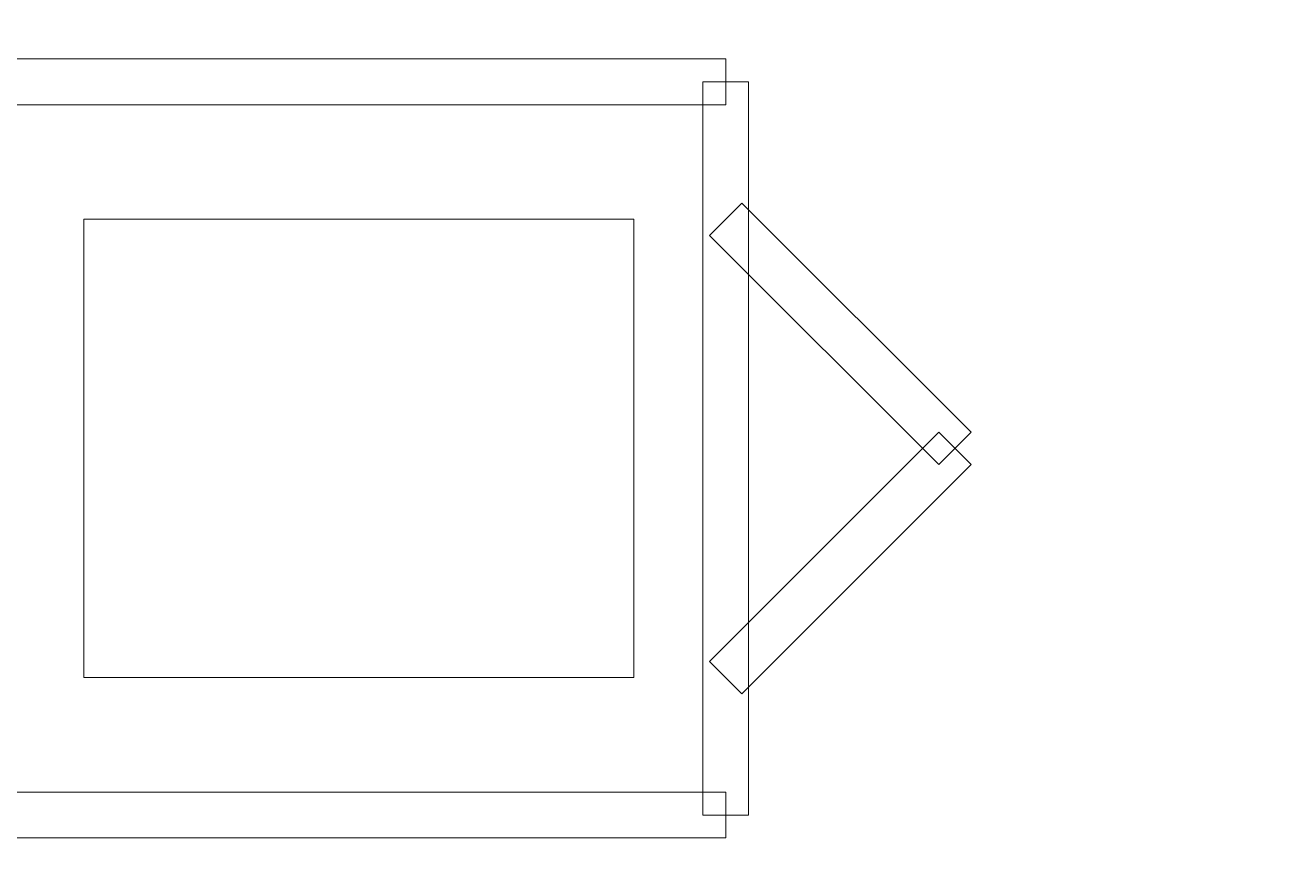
# Model space of a CAD drawing. Header units: millimetres. Extents: x -86 to 67, y -55 to 52.
# Drawn here: x 2.705 to 6.157, y -40.76 to -38.465 of the extents above; entities that cross this region are included whole.
import ezdxf

# ---------------------------------------------------------------- set-up
doc = ezdxf.new("R2010")
doc.units = ezdxf.units.MM
doc.header["$MEASUREMENT"] = 0
for name, color, linetype in [('BG_OUTLINE', 7, 'Continuous'), ('PG_SILKSCREEN_TOP', 7, 'Continuous'), ('PIN_TOP', 7, 'Continuous')]:
    doc.layers.add(name, color=color, linetype=linetype)

msp = doc.modelspace()

# ---------------------------------------------------------------- linework, layer by layer
at = {"layer": 'BG_OUTLINE', "color": 3, "lineweight": 9}
msp.add_open_spline([(-60.0926, 34.7331), (-60.0926, 34.7331), (63.7724, 34.7331), (63.7724, 34.7331), (63.7724, 34.7331), (64.585, 34.7336), (65.3646, 34.4113), (65.9396, 33.837), (65.9396, 33.837), (66.5146, 33.2627), (66.8379, 32.4797), (66.8384, 31.667), (66.8384, 31.667), (66.8384, 31.667), (66.8412, -52.28), (66.8412, -52.28), (66.8412, -52.28), (66.8412, -52.28), (66.8384, -52.1933), (66.8384, -52.1933), (66.8384, -52.1933), (66.8389, -53.006), (66.5166, -53.7856), (65.9424, -54.3606), (65.9424, -54.3606), (65.3681, -54.9356), (64.585, -55.2589), (63.7724, -55.2594), (63.7724, -55.2594), (63.7724, -55.2594), (-60.1869, -55.2594), (-60.1869, -55.2594), (-60.1869, -55.2594), (-60.1869, -55.2594), (-60.0853, -55.2518), (-60.0853, -55.2518), (-60.0853, -55.2518), (-60.8979, -55.2523), (-61.6775, -54.9299), (-62.2525, -54.3557), (-62.2525, -54.3557), (-62.8275, -53.7814), (-63.1508, -52.9984), (-63.1513, -52.1857), (-63.1513, -52.1857), (-63.1513, -52.1857), (-63.1587, 31.667), (-63.1587, 31.667), (-63.1587, 31.667), (-63.1592, 32.4797), (-62.8369, 33.2593), (-62.2626, 33.8343), (-62.2626, 33.8343), (-61.6883, 34.4093), (-60.9053, 34.7326), (-60.0926, 34.7331)], degree=3, knots=[0, 0, 0, 0, 0.071429, 0.071429, 0.071429, 0.071429, 0.142857, 0.142857, 0.142857, 0.142857, 0.214286, 0.214286, 0.214286, 0.214286, 0.285714, 0.285714, 0.285714, 0.285714, 0.357143, 0.357143, 0.357143, 0.357143, 0.428571, 0.428571, 0.428571, 0.428571, 0.5, 0.5, 0.5, 0.5, 0.571429, 0.571429, 0.571429, 0.571429, 0.642857, 0.642857, 0.642857, 0.642857, 0.714286, 0.714286, 0.714286, 0.714286, 0.785714, 0.785714, 0.785714, 0.785714, 0.857143, 0.857143, 0.857143, 0.857143, 0.928571, 0.928571, 0.928571, 0.928571, 1, 1, 1, 1], dxfattribs=at)
at = {"layer": 'PG_SILKSCREEN_TOP', "color": 6, "lineweight": 9}
for points in [[(4.6466, -38.5589), (4.6466, -38.5589), (4.6466, -38.6859), (4.6466, -38.6859), (4.6466, -38.6859), (4.6466, -38.6859), (0.0746, -38.6859), (0.0746, -38.6859), (0.0746, -38.6859), (0.0746, -38.6859), (0.0746, -38.5589), (0.0746, -38.5589), (0.0746, -38.5589), (0.0746, -38.5589), (4.6466, -38.5589), (4.6466, -38.5589)], [(4.7101, -40.6544), (4.7101, -40.6544), (4.5831, -40.6544), (4.5831, -40.6544), (4.5831, -40.6544), (4.5831, -40.6544), (4.5831, -38.6224), (4.5831, -38.6224), (4.5831, -38.6224), (4.5831, -38.6224), (4.7101, -38.6224), (4.7101, -38.6224), (4.7101, -38.6224), (4.7101, -38.6224), (4.7101, -40.6544), (4.7101, -40.6544)], [(4.6017, -39.0483), (4.6017, -39.0483), (4.6915, -38.9585), (4.6915, -38.9585), (4.6915, -38.9585), (4.6915, -38.9585), (5.3265, -39.5935), (5.3265, -39.5935), (5.3265, -39.5935), (5.3265, -39.5935), (5.2367, -39.6833), (5.2367, -39.6833), (5.2367, -39.6833), (5.2367, -39.6833), (4.6017, -39.0483), (4.6017, -39.0483)], [(5.2367, -39.5935), (5.2367, -39.5935), (5.3265, -39.6833), (5.3265, -39.6833), (5.3265, -39.6833), (5.3265, -39.6833), (4.6915, -40.3183), (4.6915, -40.3183), (4.6915, -40.3183), (4.6915, -40.3183), (4.6017, -40.2285), (4.6017, -40.2285), (4.6017, -40.2285), (4.6017, -40.2285), (5.2367, -39.5935), (5.2367, -39.5935)], [(0.0746, -40.7179), (0.0746, -40.7179), (0.0746, -40.5909), (0.0746, -40.5909), (0.0746, -40.5909), (0.0746, -40.5909), (4.6466, -40.5909), (4.6466, -40.5909), (4.6466, -40.5909), (4.6466, -40.5909), (4.6466, -40.7179), (4.6466, -40.7179), (4.6466, -40.7179), (4.6466, -40.7179), (0.0746, -40.7179), (0.0746, -40.7179)]]:
    msp.add_open_spline(points, degree=3, knots=[0, 0, 0, 0, 0.25, 0.25, 0.25, 0.25, 0.5, 0.5, 0.5, 0.5, 0.75, 0.75, 0.75, 0.75, 1, 1, 1, 1], dxfattribs=at)
at = {"layer": 'PIN_TOP', "lineweight": 9}
msp.add_open_spline([(4.3926, -39.0034), (4.3926, -39.0034), (4.3926, -40.2734), (4.3926, -40.2734), (4.3926, -40.2734), (4.3926, -40.2734), (2.8686, -40.2734), (2.8686, -40.2734), (2.8686, -40.2734), (2.8686, -40.2734), (2.8686, -39.0034), (2.8686, -39.0034), (2.8686, -39.0034), (2.8686, -39.0034), (4.3926, -39.0034), (4.3926, -39.0034)], degree=3, knots=[0, 0, 0, 0, 0.25, 0.25, 0.25, 0.25, 0.5, 0.5, 0.5, 0.5, 0.75, 0.75, 0.75, 0.75, 1, 1, 1, 1], dxfattribs=at)

doc.saveas('drawing.dxf')
